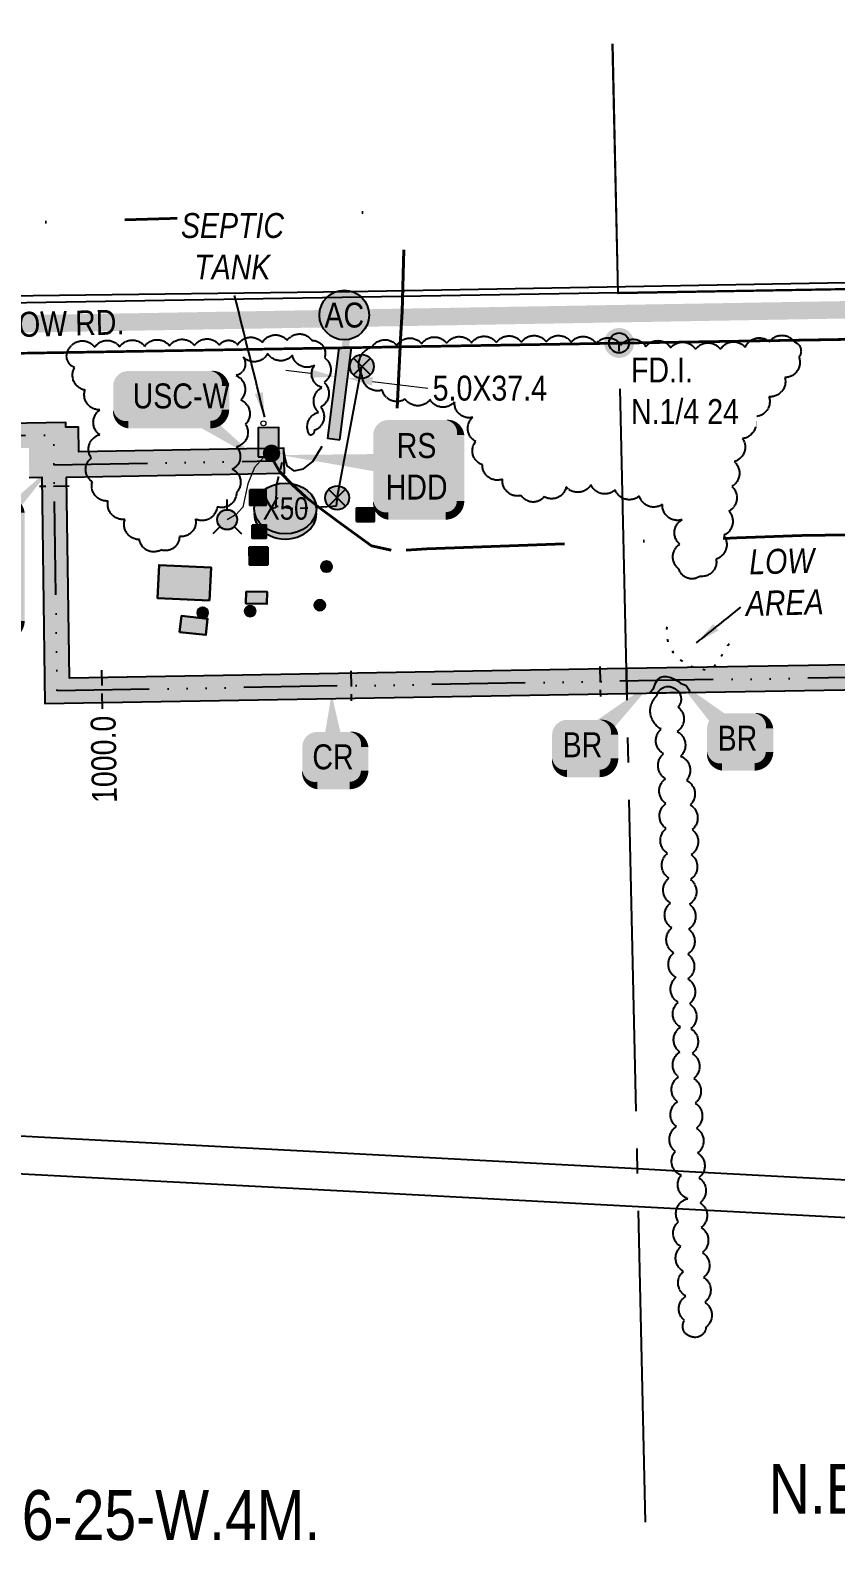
# Model space of a CAD drawing. Extents: x 88833 to 97610, y 5963373 to 5974710.
# Drawn here: x 92916 to 93239, y 5966194 to 5966801 of the extents above; entities that cross this region are included whole.
import ezdxf
from ezdxf.enums import TextEntityAlignment as Align

# ---------------------------------------------------------------- set-up
doc = ezdxf.new("R2010")
doc.units = 0
doc.header["$LTSCALE"] = 5
doc.header["$PDSIZE"] = 5
for name, pattern in [('0', [1, 1, 0]), ('COOP2', [10, 5, -1, 0, -1, 0, -1, 0, -1, 0, -1]), ('DASHDOT', [25.4, 12.7, -6.35, 0, -6.35]), ('foc-QUARTERLINE', [33, 25, -3, 2, -3]), ('foc-TIELINE', [1.875, 1.25, -0.625]), ('foc-TOPO', [1, 0.2, -0.8]), ('POWERLINE5', [7.8, 2.4, -0.6, 0.6, -0.6, 0.6, -0.6, 2.4]), ('UG_PIPE', [1.875, 1.25, -0.625])]:
    doc.linetypes.add(name, pattern=pattern)
doc.layers.get('Defpoints').update_dxf_attribs({"color": 9})
for name, color, linetype, lineweight in [('AS-GENERAL', 48, 'Continuous', 18), ('AS-RECON EXISTING', 151, 'DASHDOT', 40), ('P-APEX RECON-TWS-T', 104, 'Continuous', 9), ('T-TEXT', 48, 'Continuous', 18)]:
    doc.layers.add(name, color=color, linetype=linetype, lineweight=lineweight)
for name, color, linetype in [('AS-PIPE-UG', 44, 'UG_PIPE'), ('AS-POWER', 104, 'foc-POWER'), ('AS-POWER-EXISTING', 72, 'POWERLINE5'), ('AS-POWER-EXISTING-PP', 72, 'Continuous'), ('AS-RESIDENCE', 14, 'Continuous'), ('AS-ROADS', 254, 'Continuous'), ('AS-SYMBOL', 7, 'Continuous'), ('AS-TELEPHONE', 224, 'foc-TEL'), ('C-SYMBOL', 7, 'Continuous'), ('CG-NOTES', 7, 'Continuous'), ('F-RW', 190, 'Continuous'), ('L-MON', 1, 'Continuous'), ('L-QSEC', 8, 'foc-QUARTERLINE'), ('L-ROAD-T', 7, 'Continuous'), ('L-SEC', 7, 'Continuous'), ('L-TITLEDB', 4, 'Continuous'), ('P-APEX RECON PAY ITEMS', 240, 'Continuous'), ('P-APEX RECON-10m BUFFER', 51, 'COOP2'), ('P-APEX RECON-URBAN', 30, 'COOP2'), ('P-APEX RECON-WORK AREA', 104, 'Continuous'), ('P-BUFFER-PURPLE', 187, 'foc-TIELINE'), ('P-BUFFER-PURPLE-T', 187, 'Continuous'), ('P-CROSSINGS', 250, 'Continuous'), ('T-BUSH', 110, '0'), ('T-LOW-AREA', 48, 'foc-TOPO'), ('T-LOW-AREA-T', 48, 'Continuous')]:
    doc.layers.add(name, color=color, linetype=linetype)
doc.layers.add('AS-STRUCTURE', color=7, linetype='Continuous', lineweight=30, true_color=0x595959)
doc.layers.add('AS-WATER PIPE', color=7, linetype='foc-WATER', lineweight=9, true_color=0x8ac4ff)
for name, color, linetype, true_color in [('AS-STRUCTURE-H', 7, 'Continuous', 0xa8a8a8), ('P-APEX RECON-TO BE BRUSHED-H', 7, 'Continuous', 0xafe19b), ('P-APEX RECON-TO BE DRILLED-H', 7, 'Continuous', 0xffafe1)]:
    doc.layers.add(name, color=color, linetype=linetype, true_color=true_color)
doc.styles.add('1.8', font='ARIALN.TTF', dxfattribs={"height": 2})
doc.styles.add('100L', font='ARIALN.TTF', dxfattribs={"height": 10})
doc.styles.add('175L', font='ARIALN.TTF', dxfattribs={"height": 2})
doc.styles.add('80', font='ARIALN.TTF', dxfattribs={"height": 10})
doc.styles.add('80CG', font='ARIALN.TTF', dxfattribs={"height": 10})
doc.styles.add('80L', font='ARIALN.TTF', dxfattribs={"height": 10})
doc.styles.add('Crossing', font='ARIALN.TTF', dxfattribs={"height": 10})
doc.styles.add('foc-LtypeFont', font='ARIALN.TTF', dxfattribs={"height": 7.35})
doc.linetypes.add('foc-POWER', pattern='A,6,-1,["P",foc-LtypeFont,S=0.2,R=0,X=-0.625,Y=-0.75],-1.24,4', length=12.24)
doc.linetypes.add('foc-TEL', pattern='A,2,-1,["T",foc-LtypeFont,S=0.2,R=0,X=-0.425,Y=-0.75],-1.24,8', length=12.24)
doc.linetypes.add('foc-TEL-NOLINE', pattern='A,0,-2,["T",foc-LtypeFont,S=0.2,R=0,X=-0.425,Y=-0.75],-10.24', length=12.24)
doc.linetypes.add('foc-WATER', pattern='A,10,-1,["W",foc-LtypeFont,S=0.2,R=0,X=-0.425,Y=-0.75],-2', length=13)
doc.dimstyles.new('Compass 1 000', dxfattribs={"dimtxt": 1.8, "dimasz": 2, "dimexe": 0.2, "dimexo": 0.0625, "dimgap": 0.5, "dimtad": 0, "dimtih": 1, "dimtoh": 1, "dimzin": 0, "dimdsep": 46, "dimtxsty": '1.8', "dimcen": 0.1, "dimse1": 1, "dimse2": 1, "dimclrd": 256, "dimclrt": 256, "dimaunit": 1, "dimadec": 4, "dimazin": 0, "dimtfac": 0.06, "dimtofl": 0, "dimtmove": 0, "dimatfit": 0, "dimfxl": 0.2, "dimtolj": 1, "dimtzin": 0, "dimlwd": -1, "dimarcsym": 0})
doc.dimstyles.new('Compass 5 000', dxfattribs={"dimscale": 5, "dimtxt": 9, "dimasz": 2, "dimexe": 0.2, "dimexo": 0.0625, "dimgap": 0.5, "dimtad": 0, "dimtih": 1, "dimtoh": 1, "dimzin": 0, "dimdsep": 46, "dimtxsty": '80CG', "dimcen": 0.1, "dimse1": 1, "dimse2": 1, "dimclrd": 256, "dimclrt": 256, "dimaunit": 1, "dimadec": 4, "dimazin": 0, "dimtfac": 0.06, "dimtofl": 0, "dimtmove": 0, "dimatfit": 1, "dimfxl": 0.2, "dimtolj": 1, "dimtzin": 0, "dimlwd": -1, "dimarcsym": 0})

# ---------------------------------------------------------------- blocks, each defined once
blk = doc.blocks.new('fdia')
at = {"color": 255, "const_width": 1}
blk.add_lwpolyline([(-0.5, 0, 1), (0.5, 0, 1)], format="xyb", close=True, dxfattribs=at)
blk = doc.blocks.new('Fdiaa')
blk.add_blockref('fdia', (0, 0))
blk = doc.blocks.new('fdib')
at = {"color": 1, "const_width": 1.6}
blk.add_lwpolyline([(-0.4, 0, 1), (0.4, 0, 1)], format="xyb", close=True, dxfattribs=at)
at = {"color": 1}
blk.add_circle((0, 0), 0.8, dxfattribs=at)
blk = doc.blocks.new('Fdibb')
blk.add_blockref('fdib', (0, 0))
blk = doc.blocks.new('fdicc')
for name in ['Fdibb', 'Fdiaa']:
    blk.add_blockref(name, (0, 0))
blk = doc.blocks.new('FDI')
blk.add_blockref('fdicc', (0, 0))
blk = doc.blocks.new('*U734')
at = {"true_color": 0xffffa8}
h = blk.add_hatch(color=51, dxfattribs=at)
edge = h.paths.add_edge_path()
edge.add_line((-6.5, -11.5), (6.5, -11.5))
edge.add_arc((6.5, -5.5), 6, 270, 360)
edge.add_line((12.5, -5.5), (12.5, 4))
edge.add_arc((6.5, 4), 6, 0, 90)
edge.add_line((6.5, 10), (-6.5, 10))
edge.add_arc((-6.5, 4), 6, 90, 180)
edge.add_line((-12.5, 4), (-12.5, -5.5))
edge.add_arc((-6.5, -5.5), 6, 180, 270)
at = {"color": 240, "flags": 128}
for points in [[(-0.74, 25.2, 0, 10, 0), (0, 0, 5, 5, 0)], [(-1, -11.44, 0, 10, 0), (0, 0, 5, 5, 0)]]:
    blk.add_lwpolyline(points, format="xyseb", dxfattribs=at)
blk.add_lwpolyline([(-6.5, -11.5, 3, 3, 0), (6.5, -11.5, 3, 3, 0.414214), (12.5, -5.5, 3, 3, 0), (12.5, 4, 3, 0, 0.414214), (6.5, 10, 0, 0, 0), (-6.5, 10, 0, 0, 0.414214), (-12.5, 4, 0, 0, 0), (-12.5, -5.5, 0, 3, 0.414214)], format="xyseb", close=True, dxfattribs=at)
at = {"color": 4, "style": '80'}
blk.add_attdef('OTHER_001', (-14.7, -5), '', height=10, dxfattribs=at)
blk = doc.blocks.new('RISER')
h = blk.add_hatch(color=255)
h.dxf.hatch_style = 1
edge = h.paths.add_edge_path()
edge.add_arc((0, 0), 0.7, 0, 360)
blk.add_hatch(color=13).paths.add_polyline_path([(0.58, -0.15), (-0.58, -0.15, 0.774597)])
at = {"color": 13}
blk.add_line((-0.58, -0.15), (0.58, -0.15), dxfattribs=at)
blk.add_circle((0, 0), 0.6, dxfattribs=at)
blk = doc.blocks.new('WAT')
h = blk.add_hatch(color=255)
h.dxf.hatch_style = 1
edge = h.paths.add_edge_path()
edge.add_arc((0, 0), 0.9, 0, 360)
at = {"color": 170}
for p, q in [((0, 0.82), (0, 1.63)), ((-0.58, -0.58), (-1.15, -1.15)), ((0.58, -0.58), (1.15, -1.15))]:
    blk.add_line(p, q, dxfattribs=at)
blk.add_circle((0, 0), 0.8, dxfattribs=at)
blk = doc.blocks.new('POWERPOLE')
h = blk.add_hatch(color=255)
edge = h.paths.add_edge_path()
edge.add_arc((0, 0), 0.96, 0, 360)
at = {"linetype": 'Continuous'}
for p, q in [((0.68, -0.68), (-0.68, 0.68)), ((-0.68, -0.68), (0.68, 0.68))]:
    blk.add_line(p, q, dxfattribs=at)
blk.add_circle((0, 0), 0.96, dxfattribs=at)
blk = doc.blocks.new('*U741')
at = {"true_color": 0xffffa8}
h = blk.add_hatch(color=51, dxfattribs=at)
edge = h.paths.add_edge_path()
edge.add_line((-19, -28.5), (19, -28.5))
edge.add_arc((19, -22.5), 6, 270, 360)
edge.add_line((25, -22.5), (25, 21))
edge.add_arc((19, 21), 6, 0, 90)
edge.add_line((19, 27), (-19, 27))
edge.add_arc((-19, 21), 6, 90, 180)
edge.add_line((-25, 21), (-25, -22.5))
edge.add_arc((-19, -22.5), 6, 180, 270)
at = {"color": 240, "flags": 128}
for points in [[(38.26, 40.19, 0, 10, 0), (0, 0, 5, 5, 0)], [(-1, -11.44, 0, 10, 0), (0, 0, 5, 5, 0)]]:
    blk.add_lwpolyline(points, format="xyseb", dxfattribs=at)
blk.add_lwpolyline([(-19, -28.5, 3, 3, 0), (19, -28.5, 3, 3, 0.414214), (25, -22.5, 3, 3, 0), (25, 21, 3, 0, 0.414214), (19, 27, 0, 0, 0), (-19, 27, 0, 0, 0.414214), (-25, 21, 0, 0, 0), (-25, -22.5, 0, 3, 0.414214)], format="xyseb", close=True, dxfattribs=at)
at = {"color": 4, "style": '80'}
blk.add_attdef('OTHER_001', (-14.7, -5), '', height=10, dxfattribs=at)
blk = doc.blocks.new('*U742')
at = {"true_color": 0xffffa8}
h = blk.add_hatch(color=51, dxfattribs=at)
edge = h.paths.add_edge_path()
edge.add_line((-16.5, -11.5), (16.5, -11.5))
edge.add_arc((16.5, -5.5), 6, 270, 360)
edge.add_line((22.5, -5.5), (22.5, 4))
edge.add_arc((16.5, 4), 6, 0, 90)
edge.add_line((16.5, 10), (-16.5, 10))
edge.add_arc((-16.5, 4), 6, 90, 180)
edge.add_line((-22.5, 4), (-22.5, -5.5))
edge.add_arc((-16.5, -5.5), 6, 180, 270)
at = {"color": 240, "flags": 128}
blk.add_lwpolyline([(-16.5, -11.5, 3, 3, 0), (16.5, -11.5, 3, 3, 0.414214), (22.5, -5.5, 3, 3, 0), (22.5, 4, 3, 0, 0.414214), (16.5, 10, 0, 0, 0), (-16.5, 10, 0, 0, 0.414214), (-22.5, 4, 0, 0, 0), (-22.5, -5.5, 0, 3, 0.414214)], format="xyseb", close=True, dxfattribs=at)
for points in [[(-1, -11.44, 0, 10, 0), (0, 0, 5, 5, 0)], [(36.4, -26.17, 0, 10, 0), (0, 0, 5, 5, 0)]]:
    blk.add_lwpolyline(points, format="xyseb", dxfattribs=at)
at = {"color": 4, "style": '80'}
blk.add_attdef('OTHER_001', (-14.7, -5), '', height=10, dxfattribs=at)
blk = doc.blocks.new('*D743')
at = {"layer": 'Defpoints', "color": 0, "transparency": 16777216}
for p in [(93043.51, 5966661.73), (93037.15, 5966651.17), (93042.11, 5966650.55)]:
    blk.add_point(p, dxfattribs=at)
at = {"layer": 'P-APEX RECON-TWS-T', "transparency": 16777216}
for p, q in [((93028.64, 5966663.6), (93018.71, 5966664.85)), ((93053.44, 5966660.49), (93075.6, 5966657.7))]:
    blk.add_line(p, q, dxfattribs=at)
for points in [[(93028.84, 5966665.26), (93028.43, 5966661.95), (93038.56, 5966662.36)], [(93053.64, 5966662.14), (93053.23, 5966658.83), (93043.51, 5966661.73)]]:
    blk.add_solid(points, dxfattribs=at)
at = {"layer": 'P-APEX RECON-TWS-T', "transparency": 16777216, "insert": (93100.52, 5966657.7), "char_height": 10, "attachment_point": 5, "style": '80CG'}
blk.add_mtext('\\A1;5.0X37.4', dxfattribs=at)
blk = doc.blocks.new('*U744')
at = {"true_color": 0xffffa8}
h = blk.add_hatch(color=51, dxfattribs=at)
edge = h.paths.add_edge_path()
edge.add_line((-11.5, -20), (11.5, -20))
edge.add_arc((11.5, -14), 6, 270, 360)
edge.add_line((17.5, -14), (17.5, 12.5))
edge.add_arc((11.5, 12.5), 6, 0, 90)
edge.add_line((11.5, 18.5), (-11.5, 18.5))
edge.add_arc((-11.5, 12.5), 6, 90, 180)
edge.add_line((-17.5, 12.5), (-17.5, -14))
edge.add_arc((-11.5, -14), 6, 180, 270)
at = {"color": 240, "flags": 128}
blk.add_lwpolyline([(-11.5, -20, 3, 3, 0), (11.5, -20, 3, 3, 0.414214), (17.5, -14, 3, 3, 0), (17.5, 12.5, 3, 0, 0.414214), (11.5, 18.5, 0, 0, 0), (-11.5, 18.5, 0, 0, 0.414214), (-17.5, 12.5, 0, 0, 0), (-17.5, -14, 0, 3, 0.414214)], format="xyseb", close=True, dxfattribs=at)
for points in [[(-54.8, 4.44, 0, 10, 0), (0, 0, 5, 5, 0)], [(-1, -11.44, 0, 10, 0), (0, 0, 5, 5, 0)]]:
    blk.add_lwpolyline(points, format="xyseb", dxfattribs=at)
at = {"color": 4, "style": '80'}
blk.add_attdef('OTHER_001', (-14.7, -5), '', height=10, dxfattribs=at)
blk = doc.blocks.new('*U745')
at = {"true_color": 0xffffa8}
h = blk.add_hatch(color=51, dxfattribs=at)
edge = h.paths.add_edge_path()
edge.add_line((-6.5, -11.5), (6.5, -11.5))
edge.add_arc((6.5, -5.5), 6, 270, 360)
edge.add_line((12.5, -5.5), (12.5, 4))
edge.add_arc((6.5, 4), 6, 0, 90)
edge.add_line((6.5, 10), (-6.5, 10))
edge.add_arc((-6.5, 4), 6, 90, 180)
edge.add_line((-12.5, 4), (-12.5, -5.5))
edge.add_arc((-6.5, -5.5), 6, 180, 270)
at = {"color": 240, "flags": 128}
for points in [[(28.34, 25.71, 0, 10, 0), (0, 0, 5, 5, 0)], [(-1, -11.44, 0, 10, 0), (0, 0, 5, 5, 0)]]:
    blk.add_lwpolyline(points, format="xyseb", dxfattribs=at)
blk.add_lwpolyline([(-6.5, -11.5, 3, 3, 0), (6.5, -11.5, 3, 3, 0.414214), (12.5, -5.5, 3, 3, 0), (12.5, 4, 3, 0, 0.414214), (6.5, 10, 0, 0, 0), (-6.5, 10, 0, 0, 0.414214), (-12.5, 4, 0, 0, 0), (-12.5, -5.5, 0, 3, 0.414214)], format="xyseb", close=True, dxfattribs=at)
at = {"color": 4, "style": '80'}
blk.add_attdef('OTHER_001', (-14.7, -5), '', height=10, dxfattribs=at)
blk = doc.blocks.new('*U746')
at = {"true_color": 0xffffa8}
h = blk.add_hatch(color=51, dxfattribs=at)
edge = h.paths.add_edge_path()
edge.add_line((-6.5, -11.5), (6.5, -11.5))
edge.add_arc((6.5, -5.5), 6, 270, 360)
edge.add_line((12.5, -5.5), (12.5, 4))
edge.add_arc((6.5, 4), 6, 0, 90)
edge.add_line((6.5, 10), (-6.5, 10))
edge.add_arc((-6.5, 4), 6, 90, 180)
edge.add_line((-12.5, 4), (-12.5, -5.5))
edge.add_arc((-6.5, -5.5), 6, 180, 270)
at = {"color": 240, "flags": 128}
for points in [[(-24.37, 23.16, 0, 10, 0), (0, 0, 5, 5, 0)], [(-1, -11.44, 0, 10, 0), (0, 0, 5, 5, 0)]]:
    blk.add_lwpolyline(points, format="xyseb", dxfattribs=at)
blk.add_lwpolyline([(-6.5, -11.5, 3, 3, 0), (6.5, -11.5, 3, 3, 0.414214), (12.5, -5.5, 3, 3, 0), (12.5, 4, 3, 0, 0.414214), (6.5, 10, 0, 0, 0), (-6.5, 10, 0, 0, 0.414214), (-12.5, 4, 0, 0, 0), (-12.5, -5.5, 0, 3, 0.414214)], format="xyseb", close=True, dxfattribs=at)
at = {"color": 4, "style": '80'}
blk.add_attdef('OTHER_001', (-14.7, -5), '', height=10, dxfattribs=at)
blk = doc.blocks.new('xing2')
h = blk.add_hatch(color=50)
h.dxf.hatch_style = 1
edge = h.paths.add_edge_path()
edge.add_ellipse((0, 0), major_axis=(-12.5, 0), ratio=0.816297, start_angle=0, end_angle=360)
h = blk.add_hatch(color=250)
h.dxf.hatch_style = 1
edge = h.paths.add_edge_path()
edge.add_ellipse((0, -2.05), major_axis=(-12.5, 0), ratio=0.816297, start_angle=0, end_angle=180)
edge.add_line((12.5, -2.05), (12.5, 0))
edge.add_ellipse((0, 0), major_axis=(-12.5, 0), ratio=0.816297, start_angle=0, end_angle=180, ccw=False)
edge.add_line((-12.5, 0), (-12.5, -2.05))
at = {"color": 250}
blk.add_ellipse((0, 0), major_axis=(-12.5, 0), ratio=0.816297, dxfattribs=at)
blk.add_ellipse((0, -2.05), major_axis=(-12.5, 0), ratio=0.816297, start_param=0, end_param=3.141593, dxfattribs=at)
at = {"color": 250, "style": 'Crossing'}
blk.add_attdef('CROSSING', text='', height=9, dxfattribs=at).set_placement((0.09, 0.02), align=Align.MIDDLE_CENTER)
at = {"color": 250, "style": 'Crossing', "flags": 1}
for tag, p in [('OWNER', (0.09, -12.49)), ('DESCRIPTION', (0.09, -25.77)), ('LOCATION', (0.09, -39.3)), ('DWG_REF', (0.09, -52.84))]:
    blk.add_attdef(tag, text='', height=9, dxfattribs=at).set_placement(p, align=Align.MIDDLE_CENTER)
blk = doc.blocks.new('Access_Point')
h = blk.add_hatch(color=255)
h.dxf.hatch_style = 1
edge = h.paths.add_edge_path()
edge.add_arc((0, 0), 9.99, 0, 360)
at = {"color": 170}
blk.add_circle((0, 0), 9.99, dxfattribs=at)
at = {"color": 170, "style": '175L'}
blk.add_text('AC', height=10, dxfattribs=at).set_placement((0, 0), align=Align.MIDDLE_CENTER)

msp = doc.modelspace()

# ---------------------------------------------------------------- hatches: boundary and pattern name
at = {"layer": 'AS-STRUCTURE-H'}
h = msp.add_hatch(color=256, dxfattribs=at)
h.dxf.hatch_style = 1
h.paths.add_polyline_path([(93007.685, 5966630.153), (93015.976, 5966630.202), (93015.906, 5966641.924), (93007.615, 5966641.875)])
h = msp.add_hatch(color=256, dxfattribs=at)
h.dxf.hatch_style = 1
h.paths.add_polyline_path([(93004.266, 5966616.991), (93010.762, 5966617.029), (93010.8, 5966610.753), (93004.304, 5966610.715)])
h = msp.add_hatch(color=256, dxfattribs=at)
h.dxf.hatch_style = 1
h.paths.add_polyline_path([(93047.108, 5966604.24), (93054.201, 5966604.282), (93054.169, 5966609.693), (93047.076, 5966609.651)])
h = msp.add_hatch(color=256, dxfattribs=at)
h.dxf.hatch_style = 1
h.paths.add_polyline_path([(93005.206, 5966602.767), (93010.851, 5966602.801), (93010.882, 5966597.574), (93005.237, 5966597.541)])
h = msp.add_hatch(color=256, dxfattribs=at)
h.dxf.hatch_style = 1
h.paths.add_polyline_path([(93011.442, 5966593.979), (93004.045, 5966593.935), (93004.087, 5966586.868), (93011.484, 5966586.912)])
h = msp.add_hatch(color=256, dxfattribs=at)
h.dxf.hatch_style = 1
h.paths.add_polyline_path([(92988.175, 5966572.488), (92988.821, 5966585.771), (92967.88, 5966586.788), (92967.234, 5966573.506)])
h = msp.add_hatch(color=256, dxfattribs=at)
h.dxf.hatch_style = 1
edge = h.paths.add_edge_path()
edge.add_arc((93035.027, 5966586.152), 2.124, 0, 360)
h = msp.add_hatch(color=256, dxfattribs=at)
h.dxf.hatch_style = 1
h.paths.add_polyline_path([(93002.799, 5966576.191), (93002.682, 5966571.377), (93011.12, 5966571.171), (93011.238, 5966575.985)])
h = msp.add_hatch(color=256, dxfattribs=at)
h.dxf.hatch_style = 1
edge = h.paths.add_edge_path()
edge.add_arc((92985.379, 5966567.642), 2.124, 0, 360)
h = msp.add_hatch(color=256, dxfattribs=at)
h.dxf.hatch_style = 1
edge = h.paths.add_edge_path()
edge.add_arc((93004.396, 5966568.307), 2.124, 0, 360)
h = msp.add_hatch(color=256, dxfattribs=at)
h.dxf.hatch_style = 1
edge = h.paths.add_edge_path()
edge.add_arc((93032.369, 5966570.672), 2.124, 0, 360)
h = msp.add_hatch(color=256, dxfattribs=at)
h.dxf.hatch_style = 1
h.paths.add_polyline_path([(92976.114, 5966559.906), (92986.654, 5966558.754), (92987.364, 5966565.237), (92976.824, 5966566.39)])
at = {"layer": 'P-APEX RECON-10m BUFFER', "transparency": 33554687}
h = msp.add_hatch(color=256, dxfattribs=at)
h.dxf.hatch_style = 1
h.paths.add_polyline_path([(93040.414, 5966637.071), (93045.069, 5966674.095), (93040.023, 5966674.009), (93035.457, 5966637.694)])
h = msp.add_hatch(color=256, dxfattribs=at)
h.dxf.hatch_style = 1
h.paths.add_polyline_path([(92349.421, 5966624.002), (92355.912, 5966300.271), (92354.248, 5966299.925), (92354.367, 5966294.847), (92360.991, 5966296.224), (92354.417, 5966624.089), (92365.392, 5966624.278), (92365.478, 5966619.282), (92385.459, 5966619.627), (92385.373, 5966624.622), (92467.124, 5966626.031), (92467.21, 5966621.036), (92487.191, 5966621.38), (92487.105, 5966626.375), (92518.938, 5966626.924), (92519.024, 5966621.929), (92539.006, 5966622.273), (92538.92, 5966627.268), (92915.681, 5966633.761), (92915.841, 5966621.923), (92920.836, 5966621.99), (92922.06, 5966531.286), (93155.486, 5966535.214), (93155.263, 5966545.203), (92931.916, 5966541.445), (92930.827, 5966622.104), (93018.183, 5966623.654), (93017.924, 5966633.643), (92935.688, 5966632.184), (92935.553, 5966642.175), (92930.557, 5966642.107), (92930.532, 5966644.01), (92538.747, 5966637.259), (92538.661, 5966642.254), (92518.68, 5966641.91), (92518.766, 5966636.914), (92486.933, 5966636.366), (92486.847, 5966641.361), (92466.866, 5966641.017), (92466.952, 5966636.021), (92385.201, 5966634.613), (92385.115, 5966639.608), (92365.134, 5966639.264), (92365.22, 5966634.268), (92346.391, 5966633.944), (92346.626, 5966623.954)])
h = msp.add_hatch(color=256, dxfattribs=at)
h.dxf.hatch_style = 1
h.paths.add_polyline_path([(93155.486, 5966535.214), (93495.908, 5966540.942), (93495.916, 5966537.637), (93516.192, 5966538.043), (93516.099, 5966541.281), (93553.171, 5966541.905), (93553.22, 5966538.768), (93558.802, 5966538.856), (93558.368, 5966558.884), (93557.312, 5966607.513), (93556.356, 5966605.998), (93557.567, 5966558.875), (93552.906, 5966558.823), (93553.014, 5966551.896), (93515.81, 5966551.27), (93515.617, 5966557.917), (93510.543, 5966557.861), (93510.2, 5966572.016), (93500.209, 5966571.848), (93500.551, 5966557.749), (93495.868, 5966557.697), (93495.884, 5966550.935), (93155.263, 5966545.203)])
at = {"layer": 'P-APEX RECON-TO BE BRUSHED-H', "transparency": 33554687}
h = msp.add_hatch(color=256, dxfattribs=at)
h.dxf.hatch_style = 1
h.paths.add_polyline_path([(93164.488, 5966535.365), (93166.271, 5966537.535), (93166.992, 5966539.387), (93167.747, 5966540.691), (93168.845, 5966541.617), (93169.532, 5966541.892), (93170.149, 5966542.063), (93171.419, 5966542.063), (93173.067, 5966541.72), (93174.234, 5966541.171), (93175.744, 5966540.279), (93176.945, 5966539.319), (93179.195, 5966538.398), (93180.378, 5966536.815), (93180.688, 5966535.638)])
at = {"layer": 'P-APEX RECON-TO BE DRILLED-H', "transparency": 33554687}
h = msp.add_hatch(color=256, dxfattribs=at)
h.dxf.hatch_style = 1
h.paths.add_polyline_path([(92925.676, 5966632.006), (92925.853, 5966622.015), (93018.183, 5966623.654), (93017.924, 5966633.643)])

# ---------------------------------------------------------------- linework, layer by layer
at = {"layer": 'AS-GENERAL'}
msp.add_circle((93009.72, 5966643.65, 705.182), 0.999, dxfattribs=at)
at = {"layer": 'AS-PIPE-UG', "flags": 128}
msp.add_lwpolyline([(93152.527, 5966675.884), (93152.35, 5966675.911)], dxfattribs=at)
at = {"layer": 'AS-POWER', "flags": 128}
for points in [[(92356.427, 5966687.888), (93044.331, 5966696.603), (93412.748, 5966703.29), (93655.8, 5966707.114), (93902.377, 5966711.646), (93978.362, 5966710.131)], [(93039.29, 5966613.8), (93049.21, 5966666.44)]]:
    msp.add_lwpolyline(points, dxfattribs=at)
at = {"layer": 'AS-POWER-EXISTING', "flags": 128}
for points in [[(93014.883, 5966610.363), (93014.95, 5966618.692), (93016.355, 5966624.209), (93017.483, 5966629.419)], [(93039.294, 5966613.973), (93038.873, 5966610.394), (93037.539, 5966610.322), (93027.065, 5966609.638), (93022.079, 5966609.281), (93014.932, 5966610.338), (93014.262, 5966609.794), (93012.594, 5966609.314)]]:
    msp.add_lwpolyline(points, dxfattribs=at)
at = {"layer": 'AS-RECON EXISTING', "flags": 128}
for points in [[(93892.812, 5966611.042), (93874.878, 5966611.765), (93833.949, 5966610.568), (93778.032, 5966609.289), (93733.023, 5966607.943), (93673.596, 5966606.483), (93621.12, 5966605.598), (93601.345, 5966605.429), (93574.258, 5966604.763), (93538.505, 5966604.349), (93519.405, 5966603.806), (93503.868, 5966603.719), (93468.599, 5966602.872), (93467.317, 5966602.942), (93426.981, 5966602.586), (93384.507, 5966601.628), (93347.402, 5966600.3), (93346.885, 5966600.101), (93294.902, 5966599.559), (93261.941, 5966599.236), (93225.661, 5966598.587), (93199.616, 5966597.678), (93075.311, 5966593.275), (93065.201, 5966592.623), (93060.93, 5966592.673), (93061.246, 5966594.338), (93062.18, 5966608.63), (93061.789, 5966618.34), (93060.376, 5966630.177), (93063.069, 5966645.064), (93064.88, 5966679.937), (93065.388, 5966688.334), (93066.415, 5966728.031), (93053.263, 5966728.307), (92796.208, 5966720.578), (92436.254, 5966712.587), (92338.249, 5966709.839), (92322.085, 5966709.536), (92313.542, 5966709.189), (92306.797, 5966709.012), (92303.075, 5966708.915), (92296.239, 5966709.156), (92281.542, 5966709.481), (92269.082, 5966708.955), (91853.775, 5966700.178), (91419.279, 5966690.156)], [(93012.776, 5966631.452), (93014.053, 5966628.113), (93016.257, 5966624.199), (93021.489, 5966618.821), (93026.604, 5966614.202), (93031.576, 5966610.307), (93039.421, 5966604.424), (93053.091, 5966594.553), (93060.998, 5966592.72)]]:
    msp.add_lwpolyline(points, dxfattribs=at)
at = {"layer": 'AS-RESIDENCE'}
msp.add_lwpolyline([(93007.685, 5966630.153), (93015.976, 5966630.202), (93015.906, 5966641.924), (93007.615, 5966641.875)], close=True, dxfattribs=at)
at = {"layer": 'AS-ROADS', "flags": 128}
for points, const_width in [([(91418.837, 5966651.955), (92511.445, 5966676.672), (93926.394, 5966700.919), (94596.07, 5966718.552), (95333.702, 5966737.982), (96171.533, 5966756.094), (97341.017, 5966780.932)], 7), ([(93044.023, 5966685.798), (93037.935, 5966637.382)], 2.998)]:
    msp.add_lwpolyline(points, dxfattribs=dict(at, const_width=const_width))
at = {"layer": 'AS-STRUCTURE'}
for points in [[(93004.266, 5966616.991), (93010.762, 5966617.029), (93010.8, 5966610.753), (93004.304, 5966610.715)], [(93047.108, 5966604.24), (93054.201, 5966604.282), (93054.169, 5966609.693), (93047.076, 5966609.651)], [(93005.206, 5966602.767), (93010.851, 5966602.801), (93010.882, 5966597.574), (93005.237, 5966597.541)], [(93011.442, 5966593.979), (93004.045, 5966593.935), (93004.087, 5966586.868), (93011.484, 5966586.912)], [(92988.175, 5966572.488), (92988.821, 5966585.771), (92967.88, 5966586.788), (92967.234, 5966573.506)], [(93002.799, 5966576.191), (93002.682, 5966571.377), (93011.12, 5966571.171), (93011.238, 5966575.985)], [(92976.114, 5966559.906), (92986.654, 5966558.754), (92987.364, 5966565.237), (92976.824, 5966566.39)]]:
    msp.add_lwpolyline(points, close=True, dxfattribs=at)
for centre in [(93035.027, 5966586.152), (92985.379, 5966567.642), (93004.396, 5966568.307), (93032.369, 5966570.672)]:
    msp.add_circle(centre, 2.124, dxfattribs=at)
at = {"layer": 'AS-TELEPHONE', "linetype": 'foc-TEL-NOLINE', "flags": 128}
msp.add_lwpolyline([(92325.661, 5966661.815), (92325.849, 5966661.819), (93152.351, 5966675.668), (93959.248, 5966689.044)], dxfattribs=at)
at = {"layer": 'AS-TELEPHONE', "flags": 128}
msp.add_lwpolyline([(93017.739, 5966632.831), (93018.276, 5966629.554), (93019.183, 5966626.557), (93021.919, 5966624.632), (93025.759, 5966625.422), (93029.557, 5966628.296), (93033.331, 5966634.508)], dxfattribs=at)
at = {"layer": 'AS-WATER PIPE', "flags": 128}
msp.add_lwpolyline([(93009.706, 5966629.952), (93006.092, 5966625.954), (93003.519, 5966619.404), (93001.415, 5966610.055), (92998.847, 5966607.106), (92995.196, 5966604.957)], dxfattribs=at)
at = {"layer": 'F-RW', "flags": 128}
msp.add_lwpolyline([(92352.81, 5966372.511), (92391.244, 5966370.219), (92500.013, 5966364.435), (92514.91, 5966363.642), (93160.075, 5966329.334), (93563.205, 5966308.049), (93924.789, 5966288.957), (93967.48, 5966290.001), (93967.171, 5966304.962), (93925.011, 5966303.948), (93562.864, 5966323.116), (93180.422, 5966343.359), (93159.738, 5966344.453), (92514.647, 5966378.671), (92499.763, 5966379.47), (92392.102, 5966385.183), (92352.457, 5966387.551)], close=True, dxfattribs=at)
at = {"layer": 'L-QSEC', "flags": 128}
for points in [[(93151.916, 5966696.011), (93149.759, 5966795.878)], [(93170.274, 5965872.743), (93152.351, 5966675.668)]]:
    msp.add_lwpolyline(points, dxfattribs=at)
at = {"layer": 'L-SEC', "flags": 128}
for points in [[(93958.582, 5966709.607), (93152.011, 5966696.012)], [(93152.01, 5966696.012), (92345.407, 5966682.356)], [(93959.01, 5966689.507), (93152.35, 5966675.911)], [(93152.35, 5966675.911), (92345.725, 5966662.255)]]:
    msp.add_lwpolyline(points, dxfattribs=at)
at = {"layer": 'L-TITLEDB', "flags": 128}
msp.add_lwpolyline([(93850.114, 5967109.768), (93950.023, 5967111.367), (93958.582, 5966709.607), (93151.915, 5966695.772), (93149.785, 5966795.879)], dxfattribs=at)
at = {"layer": 'P-APEX RECON-TO BE BRUSHED-H', "flags": 128}
msp.add_lwpolyline([(93164.488, 5966535.365), (93166.271, 5966537.535), (93166.992, 5966539.387), (93167.747, 5966540.691), (93168.845, 5966541.617), (93169.532, 5966541.892), (93170.149, 5966542.063), (93171.419, 5966542.063), (93173.067, 5966541.72), (93174.234, 5966541.171), (93175.744, 5966540.279), (93176.945, 5966539.319), (93179.195, 5966538.398), (93179.195, 5966538.398), (93180.378, 5966536.815), (93180.688, 5966535.638)], close=True, dxfattribs=at)
at = {"layer": 'P-APEX RECON-URBAN', "ltscale": 1.5, "flags": 128}
for points in [[(93944.01, 5966553.478), (92926.988, 5966536.366), (92925.604, 5966638.929), (92308.603, 5966628.296), (92306.782, 5966709.679), (92300.539, 5966991.281), (92298.723, 5967072.953), (92281.768, 5967072.542), (92280.524, 5967071.502)], [(92925.761, 5966627.011), (93013.058, 5966628.56), (93012.979, 5966631.607)]]:
    msp.add_lwpolyline(points, dxfattribs=at)
at = {"layer": 'P-APEX RECON-WORK AREA', "flags": 128}
for points in [[(93040.414, 5966637.071), (93045.069, 5966674.095), (93040.023, 5966674.009), (93035.457, 5966637.694)], [(93155.486, 5966535.214), (93495.908, 5966540.942), (93495.916, 5966537.637), (93516.192, 5966538.043), (93516.099, 5966541.281), (93553.171, 5966541.905), (93553.22, 5966538.768), (93558.802, 5966538.856), (93558.368, 5966558.884), (93557.312, 5966607.513), (93556.356, 5966605.998), (93557.567, 5966558.875), (93552.906, 5966558.823), (93553.014, 5966551.896), (93515.81, 5966551.27), (93515.617, 5966557.917), (93510.543, 5966557.861), (93510.2, 5966572.016), (93500.209, 5966571.848), (93500.551, 5966557.749), (93495.868, 5966557.697), (93495.884, 5966550.935), (93155.263, 5966545.203)]]:
    msp.add_lwpolyline(points, close=True, dxfattribs=at)
msp.add_lwpolyline([(92915.841, 5966621.923), (92920.836, 5966621.99), (92922.06, 5966531.286), (93155.486, 5966535.214), (93155.263, 5966545.203), (92931.916, 5966541.445), (92930.827, 5966622.104), (93018.183, 5966623.654), (93017.924, 5966633.643), (92935.688, 5966632.184), (92935.553, 5966642.175), (92930.557, 5966642.107), (92930.532, 5966644.01), (92538.747, 5966637.259)], dxfattribs=at)
at = {"layer": 'P-BUFFER-PURPLE'}
for p, q in [((92931.877, 5966618.398), (92919.887, 5966618.236)), ((92944.813, 5966544.66), (92945.082, 5966528.675)), ((93044.753, 5966544.343), (93044.955, 5966532.354)), ((93144.659, 5966546.024), (93144.861, 5966534.036))]:
    msp.add_line(p, q, dxfattribs=at)
at = {"layer": 'T-BUSH', "flags": 128}
for points in [[(92999.425, 5966675.117, -0.5205671), (93009.326, 5966676.059, -0.5205671), (93019.261, 5966676.975, -0.5205671), (93029.193, 5966676.906, -0.5205671), (93034.229, 5966670.055, -0.5205671), (93034.058, 5966660.064, -0.5205671), (93032.68, 5966650.197, -0.5205671), (93030.022, 5966640.712, -0.5205671), (93028.368, 5966638.941, -0.5205671), (93031.839, 5966648.125, -0.5205671), (93033.175, 5966657.981, -0.5205671), (93030.279, 5966666.973, -0.5205671), (93021.346, 5966671.001, -0.5205671), (93011.446, 5966671.688, -0.5205671), (93001.596, 5966670.247, -0.5205671), (92998.809, 5966662.833, -0.5205671), (93000.689, 5966653.049, -0.5205671), (93002.535, 5966643.241, -0.5205671), (92998.874, 5966634.186, -0.5205671), (92997.246, 5966625.268, -0.5205671), (92998.903, 5966615.947, -0.5205671), (92991.176, 5966610.135, -0.5205671), (92982.474, 5966605.231, -0.5205671), (92976.033, 5966598.259, -0.5205671), (92968.72, 5966592.853, -0.5205671), (92959.981, 5966596.992, -0.5205671), (92954.217, 5966605.114, -0.5205671), (92947.456, 5966612.465, -0.5205671), (92941.154, 5966620.214, -0.5205671), (92940.745, 5966629.761, -0.5205671), (92944.078, 5966639.1, -0.5205671), (92944.161, 5966649.058, -0.5205671), (92938.2, 5966656.977, -0.5205671), (92934.023, 5966666.003, -0.5205671), (92932.113, 5966674.074, -0.5205671), (92942.104, 5966674.229, -0.5205671), (92952.095, 5966674.384, -0.5205671), (92962.086, 5966674.538, -0.5205671), (92972.077, 5966674.693, -0.5205671), (92982.067, 5966674.848, -0.5205671), (92992.058, 5966675.002, -0.5205671)], [(93053.261, 5966674.239, -0.5205671), (93063.23, 5966674.914, -0.5205671), (93073.199, 5966675.589, -0.5205671), (93083.188, 5966675.78, -0.5205671), (93093.179, 5966675.921, -0.5205671), (93103.17, 5966676.062, -0.5205671), (93113.161, 5966676.204, -0.5205671), (93123.153, 5966676.345, -0.5205671), (93133.137, 5966676.196, -0.5205671), (93143.114, 5966675.633, -0.5205671), (93153.09, 5966675.07, -0.5205671), (93163.066, 5966674.507, -0.5205671), (93173.041, 5966673.93, -0.5205671), (93183.016, 5966673.344, -0.5205671), (93192.986, 5966673.396, -0.5205671), (93202.951, 5966674.134, -0.5205671), (93212.654, 5966676.368, -0.5205671), (93222.636, 5966676.371, -0.5205671), (93224.44, 5966670.254, -0.5205671), (93218.795, 5966662.009, -0.5205671), (93212.443, 5966654.304, -0.5205671), (93206.49, 5966646.337, -0.5205671), (93201.821, 5966637.503, -0.5205671), (93198.45, 5966628.284, -0.5205671), (93197.544, 5966618.333, -0.5205671), (93196.328, 5966608.416, -0.5205671), (93194.244, 5966598.686, -0.5205671), (93191.226, 5966589.161, -0.5205671), (93184.693, 5966582.257, -0.5205671), (93176.386, 5966585.165, -0.5205671), (93176.682, 5966595.14, -0.5205671), (93177.589, 5966604.971, -0.5205671), (93169.7, 5966611.103, -0.5205671), (93160.474, 5966614.488, -0.5205671), (93150.778, 5966616.9, -0.5205671), (93141.053, 5966619.068, -0.5205671), (93131.104, 5966618.143, -0.5205671), (93122.311, 5966614.219, -0.5205671), (93113.142, 5966614.662, -0.5205671), (93105.631, 5966621.187, -0.5205671), (93097.516, 5966627.017, -0.5205671), (93094.858, 5966636.365, -0.5205671), (93093.694, 5966646.063, -0.5205671), (93086.406, 5966652.299, -0.5205671), (93076.496, 5966653.161, -0.5205671), (93066.571, 5966653.4, -0.5205671), (93057.333, 5966657.005, -0.5205671), (93049.368, 5966662.922, -0.5205671)], [(93167.62, 5966534.455, -0.5205671), (93174.17, 5966537.467, -0.5205671), (93175.953, 5966529.757, -0.5205671), (93175.596, 5966519.978, -0.5205671), (93176.991, 5966510.099, -0.5205671), (93179.353, 5966500.396, -0.5205671), (93180.901, 5966490.525, -0.5205671), (93181.624, 5966480.603, -0.5205671), (93181.278, 5966470.617, -0.5205671), (93180.931, 5966460.631, -0.5205671), (93180.585, 5966450.645, -0.5205671), (93180.239, 5966440.659, -0.5205671), (93179.893, 5966430.673, -0.5205671), (93179.933, 5966420.692, -0.5205671), (93180.52, 5966410.717, -0.5205671), (93181.107, 5966400.742, -0.5205671), (93181.694, 5966390.767, -0.5205671), (93182.281, 5966380.793, -0.5205671), (93182.868, 5966370.818, -0.5205671), (93183.372, 5966360.839, -0.5205671), (93183.849, 5966350.858, -0.5205671), (93184.325, 5966340.877, -0.5205671), (93184.802, 5966330.897, -0.5205671), (93185.279, 5966320.916, -0.5205671), (93185.756, 5966310.935, -0.5205671), (93186.233, 5966300.955, -0.5205671), (93186.709, 5966290.974, -0.5205671), (93187.186, 5966280.993, -0.5205671), (93181.042, 5966277.22, -0.5205671), (93178.585, 5966283.671, -0.5205671), (93179.133, 5966293.412, -0.5205671), (93178.138, 5966303.354, -0.5205671), (93177.144, 5966313.297, -0.5205671), (93176.149, 5966323.239, -0.5205671), (93179.856, 5966332.517, -0.5205671), (93177.243, 5966341.894, -0.5205671), (93174.908, 5966351.45, -0.5205671), (93175.337, 5966361.433, -0.5205671), (93175.767, 5966371.416, -0.5205671), (93176.209, 5966381.398, -0.5205671), (93176.692, 5966391.378, -0.5205671), (93176.955, 5966401.354, -0.5205671), (93176.057, 5966411.306, -0.5205671), (93175.16, 5966421.258, -0.5205671), (93174.263, 5966431.209, -0.5205671), (93173.511, 5966441.172, -0.5205671), (93172.934, 5966451.147, -0.5205671), (93172.358, 5966461.122, -0.5205671), (93171.781, 5966471.098, -0.5205671), (93171.204, 5966481.073, -0.5205671), (93171.133, 5966491.063, -0.5205671), (93170.966, 5966501.049, -0.5205671), (93170.199, 5966511.011, -0.5205671), (93169.235, 5966520.955, -0.5205671)]]:
    msp.add_lwpolyline(points, format="xyb", close=True, dxfattribs=at)
at = {"layer": 'T-LOW-AREA', "flags": 128}
msp.add_lwpolyline([(93171.368, 5966561.837), (93171.442, 5966561.85), (93171.27, 5966560.492), (93171.279, 5966559.485), (93171.441, 5966557.712), (93171.901, 5966556.069), (93172.646, 5966554.255), (93173.586, 5966552.581), (93174.038, 5966551.642), (93175.074, 5966550.559), (93175.97, 5966549.274), (93177.68, 5966548.285), (93179.203, 5966546.879), (93180.819, 5966546.214), (93181.873, 5966545.975), (93182.862, 5966545.652), (93184, 5966545.447), (93185.925, 5966544.952), (93187.147, 5966544.605), (93188.196, 5966544.683), (93189.366, 5966545.112), (93190.435, 5966546.192), (93191.366, 5966547.282), (93192.058, 5966548.067), (93192.905, 5966549.629), (93194.307, 5966551.673), (93195.279, 5966553.115), (93195.986, 5966554.528), (93196.686, 5966555.683)], dxfattribs=at)

# ---------------------------------------------------------------- block references
at = {"xscale": 4.996022535000007, "yscale": 4.996022535000007, "zscale": 4.996022535000007}
msp.add_blockref('WAT', (92995.18, 5966605), dxfattribs=at)
at = {"layer": 'AS-POWER-EXISTING-PP', "xscale": 4.996022535000007, "yscale": 4.996022535000007, "zscale": 4.996022535000007}
for p in [(93049.21, 5966666.44), (93039.29, 5966613.8)]:
    msp.add_blockref('POWERPOLE', p, dxfattribs=at)
at = {"layer": 'AS-SYMBOL', "xscale": 4.996022535000007, "yscale": 4.996022535000007, "zscale": 4.996022535000007}
msp.add_blockref('RISER', (93012.98, 5966631.61), dxfattribs=at)
at = {"layer": 'CG-NOTES', "xscale": 0.9992045070000001, "yscale": 0.9992045070000001, "zscale": 0.9992045070000001}
msp.add_blockref('Access_Point', (93042.156, 5966687.09), dxfattribs=at)
at = {"layer": 'L-MON', "color": 5, "xscale": 5, "yscale": 5, "zscale": 5}
msp.add_blockref('FDI', (93152.35, 5966675.911), dxfattribs=at)
at = {"layer": 'P-APEX RECON PAY ITEMS'}
msp.add_blockref('*U742', (92972.014, 5966654.649), dxfattribs=at).add_auto_attribs({'OTHER_001': 'USC-W'})
ref = msp.add_blockref('*U744', (93071.282, 5966626.494), dxfattribs=at)
ref.add_attrib('OTHER_001', 'RS', (93063.186, 5966629.738), dxfattribs={"layer": '0', "color": 4, "height": 10, "style": '80'})
ref.add_attrib('OTHER_002', 'HDD', (93058.755, 5966613.072), dxfattribs={"layer": '0', "color": 4, "height": 10, "style": '80'})
ref = msp.add_blockref('*U741', (92887.502, 5966586.823), dxfattribs=at)
ref.add_attrib('OTHER_001', 'SC', (92879.524, 5966598.575), dxfattribs={"layer": '0', "color": 4, "height": 10, "style": '80'})
ref.add_attrib('OTHER_002', 'HDD', (92874.974, 5966581.908), dxfattribs={"layer": '0', "color": 4, "height": 10, "style": '80'})
ref.add_attrib('OTHER_003', 'PLW/CR', (92864.869, 5966565.064), dxfattribs={"layer": '0', "color": 4, "height": 10, "style": '80'})
ref = msp.add_blockref('*U745', (93138.011, 5966514.655), dxfattribs=at)
ref.add_attrib('OTHER_001', 'BR', (93129.713, 5966509.655), dxfattribs={"layer": '0', "color": 4, "height": 10, "style": '80'})
ref = msp.add_blockref('*U746', (93200.151, 5966517.294), dxfattribs=at)
ref.add_attrib('OTHER_001', 'BR', (93191.853, 5966512.294), dxfattribs={"layer": '0', "color": 4, "height": 10, "style": '80'})
ref = msp.add_blockref('*U734', (93037.824, 5966509.83), dxfattribs=at)
ref.add_attrib('OTHER_001', 'CR', (93029.362, 5966504.826), dxfattribs={"layer": '0', "color": 4, "height": 10, "style": '80'})
at = {"layer": 'P-CROSSINGS', "xscale": 0.9992045070000001, "yscale": 0.9992045070000001, "zscale": 0.9992045070000001}
msp.add_blockref('xing2', (93018.505, 5966609.473), dxfattribs=at).add_auto_attribs({'CROSSING': 'X50'})

# ---------------------------------------------------------------- texts
at = {"layer": 'C-SYMBOL', "color": 3, "style": '175L'}
for s, p in [('N.E.1/4 SEC. 24-56-25-W.4M.', (93366.358, 5966200.092)), ('N.W.1/4 SEC. 24-56-25-W.4M.', (92875.298, 5966189.558))]:
    msp.add_text(s, height=20, dxfattribs=at).set_placement(p, align=Align.BOTTOM_CENTER)
at = {"layer": 'L-ROAD-T', "insert": (92913.435, 5966688.347), "char_height": 10, "width": 79.93629, "attachment_point": 2, "rotation": 1.427449, "style": '80L'}
msp.add_mtext('PADSTOW RD.', dxfattribs=at)
at = {"layer": 'P-BUFFER-PURPLE-T', "style": '1.8'}
msp.add_text('1000.0', height=9.992, rotation=90.963975, dxfattribs=at).set_placement((92945.719, 5966508.807), align=Align.MIDDLE_CENTER)
at = {"layer": 'T-LOW-AREA-T', "insert": (93202.556, 5966592.96), "char_height": 10, "attachment_point": 1, "rotation": 1.394887, "style": '100L'}
msp.add_mtext_dynamic_manual_height_columns('\\pi1.8426;{\\fArial Narrow|b0|i1|c0|p34;LOW\\P\\pi0.062229;AREA}', width=30.74519, gutter_width=50, heights=[0], dxfattribs=at)

# ---------------------------------------------------------------- dimensions: what is measured, and where the dimension line sits
at = {"layer": 'P-APEX RECON-TWS-T'}
dim = msp.add_linear_dim(base=(93043.515, 5966661.734), p1=(93037.151, 5966651.173), p2=(93042.108, 5966650.549), angle=352.833468, text='5.0X37.4', dimstyle='Compass 5 000', dxfattribs=at)
dim.commit()
dim.dimension.update_dxf_attribs({"geometry": '*D743', "text_midpoint": (93100.519, 5966657.7), "dimtype": 161})

# ---------------------------------------------------------------- leaders
at = {"layer": 'T-LOW-AREA-T', "path_type": 1}
msp.add_leader([(93183.375, 5966555.578), (93201.124, 5966569.838)], dimstyle='Compass 1 000', override={"dimscale": 5, "dimgap": 0.5, "dimtad": 0}, dxfattribs=at)
at = {"layer": 'T-TEXT', "path_type": 1}
msp.add_leader([(93010.271, 5966646.069), (92998.195, 5966695.001)], dimstyle='Compass 1 000', override={"dimscale": 5, "dimgap": 0.5, "dimtad": 0}, dxfattribs=at)

# ---------------------------------------------------------------- next in the draw order: texts
at = {"layer": 'L-MON', "insert": (93157.115, 5966670.04), "char_height": 10, "attachment_point": 1, "style": '100L', "bg_fill": 3, "box_fill_scale": 1.1, "bg_fill_color": 256, "bg_fill_transparency": 0}
msp.add_mtext_dynamic_manual_height_columns('FD.I.\\PN.1/4 24', width=49.40423, gutter_width=50, heights=[0], dxfattribs=at)
at = {"layer": 'T-TEXT', "insert": (92976.198, 5966728.037), "char_height": 9.99205, "attachment_point": 1, "style": '175L', "bg_fill": 3, "box_fill_scale": 1.1, "bg_fill_color": 256, "bg_fill_transparency": 0}
msp.add_mtext_dynamic_manual_height_columns('\\pi0.47204;{\\fArial Narrow|b0|i1|c0|p34;SEPTIC\\P\\pi5.8089;TANK}', width=41.56658, gutter_width=100, heights=[0], dxfattribs=at)

doc.saveas('drawing.dxf')
